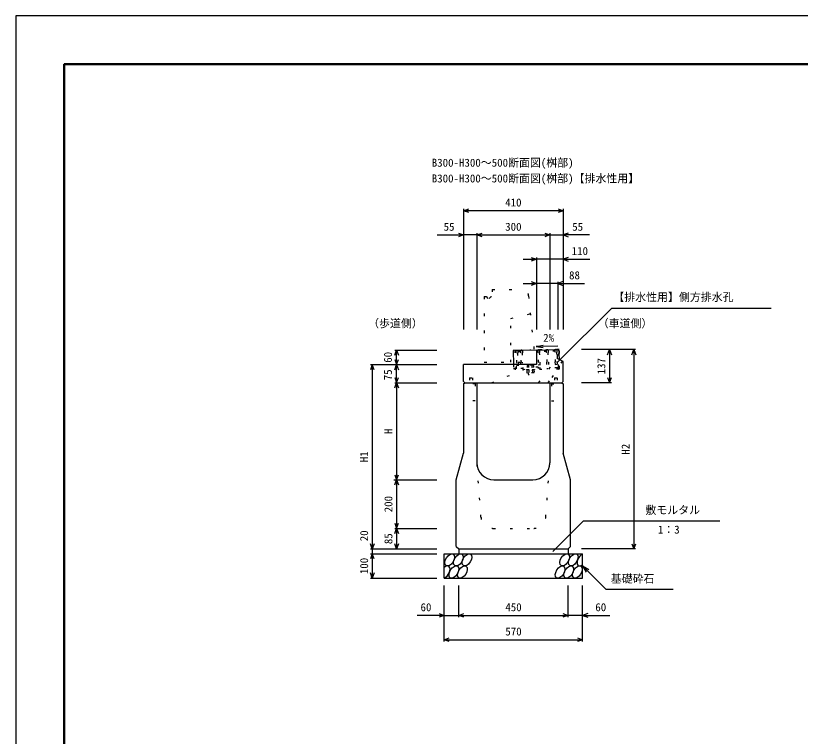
# Model space of a CAD drawing. Units: millimetres, scale not verified. Extents: x -12600 to 12600, y -5940 to 5940.
# Drawn here: x -12600 to -9368, y -2970 to 0 of the extents above; entities that cross this region are included whole.
import ezdxf
from ezdxf.enums import TextEntityAlignment as Align

# ---------------------------------------------------------------- set-up
doc = ezdxf.new("R2010")
doc.units = ezdxf.units.MM
doc.header["$LTSCALE"] = 40
doc.linetypes.add('DOTTED', pattern=[1.75, 0.25, -1.5])
for name, color, linetype, lineweight in [('0-0_DIM', 7, 'Continuous', 25), ('0-1_Defpoints', 5, 'Continuous', 25), ('0-2_HATCH', 6, 'DOTTED', 25), ('0-5_OUTLINE', 3, 'Continuous', 25), ('0-6_OUTLINE2', 4, 'DOTTED', 25), ('0-7_TXT', 7, 'Continuous', 25), ('0-8_WAKU', 3, 'Continuous', 25)]:
    doc.layers.add(name, color=color, linetype=linetype, lineweight=lineweight)
doc.styles.add('ＭＳ ゴシック', font='')
doc.styles.get('ＭＳ ゴシック').set_extended_font_data('MS Gothic')

msp = doc.modelspace()

# ---------------------------------------------------------------- linework, layer by layer
at = {"layer": '0-0_DIM'}
for p, q in [((-10755, -796.3), (-10755, -1292.94)), ((-10345, -803.8), (-10755, -803.8)), ((-10345, -796.3), (-10345, -1292.94)), ((-10863.38, -903.8), (-10755, -903.8)), ((-10700, -903.8), (-10755, -903.8)), ((-10700, -896.3), (-10700, -1292.94)), ((-10700, -903.8), (-10400, -903.8)), ((-10400, -896.3), (-10400, -1292.94)), ((-10400, -903.8), (-10345, -903.8)), ((-10236.62, -903.8), (-10345, -903.8)), ((-10455, -996.3), (-10455, -1292.94)), ((-10510, -1003.8), (-10455, -1003.8)), ((-10345, -1003.8), (-10455, -1003.8)), ((-10345, -1003.8), (-10235, -1003.8)), ((-10367, -1096.3), (-10367, -1292.94)), ((-10510, -1103.8), (-10455, -1103.8)), ((-10367, -1103.8), (-10455, -1103.8)), ((-10367, -1103.8), (-10257, -1103.8)), ((-10366.54, -1427.09), (-10144.4, -1204.95)), ((-10144.4, -1204.95), (-9488.5, -1204.95)), ((-11038.5, -1377.94), (-10866, -1377.94)), ((-11031, -1437.94), (-11031, -1377.94)), ((-10046.5, -1375.94), (-10269, -1375.94)), ((-10154, -1375.94), (-10154, -1512.94)), ((-10054, -1375.94), (-10054, -2197.94)), ((-11138.5, -1437.94), (-10866, -1437.94)), ((-11131, -1437.94), (-11131, -2197.94)), ((-11031, -1512.94), (-11031, -1437.94)), ((-11038.5, -1512.94), (-10866, -1512.94)), ((-10146.5, -1512.94), (-10269, -1512.94)), ((-11041.75, -1912.94), (-10869.25, -1912.94)), ((-11038.5, -1912.94), (-10866, -1912.94)), ((-10387.89, -2208.75), (-10261.66, -2082.52)), ((-10261.66, -2082.52), (-9700.19, -2082.52)), ((-11038.5, -2112.94), (-10866, -2112.94)), ((-11031, -2112.94), (-11031, -2197.94)), ((-11138.5, -2197.94), (-10866, -2197.94)), ((-11138.5, -2217.94), (-10866, -2217.94)), ((-11131, -2197.94), (-11131, -2217.94)), ((-11131, -2217.94), (-11131, -2317.94)), ((-10046.5, -2197.94), (-10269, -2197.94)), ((-10265, -2267.94), (-10169.24, -2363.7)), ((-10265, -2267.94), (-10239.02, -2282.94)), ((-10265, -2267.94), (-10250, -2293.92)), ((-11138.5, -2317.94), (-10866, -2317.94)), ((-10835, -2579.31), (-10835, -2347.94)), ((-10775, -2479.31), (-10775, -2347.94)), ((-10325, -2479.31), (-10325, -2347.94)), ((-10265, -2579.31), (-10265, -2347.94)), ((-10169.24, -2363.7), (-9891.69, -2363.7)), ((-10835, -2471.81), (-10946.79, -2471.81)), ((-10835, -2471.81), (-10775, -2471.81)), ((-10775, -2471.81), (-10325, -2471.81)), ((-10265, -2471.81), (-10325, -2471.81)), ((-10265, -2471.81), (-10153.21, -2471.81)), ((-10835, -2571.81), (-10265, -2571.81))]:
    msp.add_line(p, q, dxfattribs=at)
for points in [[(-10733.86, -811.5), (-10755, -803.8), (-10733.86, -796.11)], [(-10366.14, -796.11), (-10345, -803.8), (-10366.14, -811.5)], [(-10776.14, -896.11), (-10755, -903.8), (-10776.14, -911.5)], [(-10678.86, -911.5), (-10700, -903.8), (-10678.86, -896.11)], [(-10421.14, -896.11), (-10400, -903.8), (-10421.14, -911.5)], [(-10323.86, -896.11), (-10345, -903.8), (-10323.86, -911.5)], [(-10476.14, -996.11), (-10455, -1003.8), (-10476.14, -1011.5)], [(-10323.86, -996.11), (-10345, -1003.8), (-10323.86, -1011.5)], [(-10476.14, -1096.11), (-10455, -1103.8), (-10476.14, -1111.5)], [(-10345.86, -1096.11), (-10367, -1103.8), (-10345.86, -1111.5)], [(-11038.7, -1399.09), (-11031, -1377.94), (-11023.3, -1399.09)], [(-10161.7, -1397.09), (-10154, -1375.94), (-10146.3, -1397.09)], [(-10061.7, -1397.09), (-10054, -1375.94), (-10046.3, -1397.09)], [(-11038.7, -1416.8), (-11031, -1437.94), (-11023.3, -1416.8)], [(-11123.3, -1459.09), (-11131, -1437.94), (-11138.7, -1459.09)], [(-11038.7, -1459.09), (-11031, -1437.94), (-11023.3, -1459.09)], [(-11038.7, -1491.8), (-11031, -1512.94), (-11023.3, -1491.8)], [(-11038.7, -1534.09), (-11031, -1512.94), (-11023.3, -1534.09)], [(-11031, -1512.94), (-11031, -1912.94), (-11031, -2112.94)], [(-10161.7, -1491.8), (-10154, -1512.94), (-10146.3, -1491.8)], [(-11038.7, -1891.8), (-11031, -1912.94), (-11023.3, -1891.8)], [(-11038.7, -1934.09), (-11031, -1912.94), (-11023.3, -1934.09)], [(-11038.7, -2091.8), (-11031, -2112.94), (-11023.3, -2091.8)], [(-11038.7, -2134.09), (-11031, -2112.94), (-11023.3, -2134.09)], [(-11123.3, -2176.8), (-11131, -2197.94), (-11138.7, -2176.8)], [(-11023.3, -2176.8), (-11031, -2197.94), (-11038.7, -2176.8)], [(-10061.7, -2176.8), (-10054, -2197.94), (-10046.3, -2176.8)], [(-11123.3, -2239.09), (-11131, -2217.94), (-11138.7, -2239.09)], [(-11123.3, -2296.8), (-11131, -2317.94), (-11138.7, -2296.8)], [(-10856.14, -2464.11), (-10835, -2471.81), (-10856.14, -2479.5)], [(-10753.86, -2479.5), (-10775, -2471.81), (-10753.86, -2464.11)], [(-10346.14, -2464.11), (-10325, -2471.81), (-10346.14, -2479.5)], [(-10243.86, -2464.11), (-10265, -2471.81), (-10243.86, -2479.5)], [(-10813.86, -2579.5), (-10835, -2571.81), (-10813.86, -2564.11)], [(-10286.14, -2564.11), (-10265, -2571.81), (-10286.14, -2579.5)]]:
    msp.add_lwpolyline(points, dxfattribs=at)
at = {"layer": '0-1_Defpoints'}
msp.add_lwpolyline([(-12600, -5940), (-4200, -5940), (-4200, 0), (-12600, 0)], close=True, dxfattribs=at)
at = {"layer": '0-2_HATCH'}
for p, q in [((-10540.76, -1459.59), (-10542.28, -1379.6)), ((-10371.31, -1376.85), (-10538.28, -1380.03)), ((-10519.61, -1379.67), (-10531.23, -1382.37)), ((-10519.5, -1385.67), (-10531.16, -1385.89)), ((-10512.61, -1379.54), (-10511.19, -1454.53)), ((-10361.32, -1376.16), (-10455, -1377.94)), ((-10448.96, -1378.33), (-10447.53, -1453.31)), ((-10413.63, -1377.65), (-10441.85, -1384.19)), ((-10413.52, -1383.65), (-10441.85, -1384.19)), ((-10378.31, -1376.98), (-10406.52, -1383.52)), ((-10378.19, -1382.98), (-10406.52, -1383.52)), ((-10364.46, -1447.23), (-10365.82, -1376.24)), ((-10361, -1392.85), (-10361.32, -1376.16)), ((-10359.85, -1453.14), (-10360.53, -1417.77)), ((-10368.88, -1451.82), (-10540.85, -1455.09)), ((-10536.85, -1455.01), (-10537.32, -1430.02)), ((-10537.13, -1440.02), (-10511.47, -1439.53)), ((-10447.62, -1448.81), (-10511.27, -1450.03)), ((-10490, -1440.26), (-10492.46, -1442.19)), ((-10492.3, -1449.69), (-10492.46, -1442.19)), ((-10466.06, -1449.15), (-10492.3, -1449.69)), ((-10492.06, -1441.84), (-10490, -1440.26)), ((-10468.75, -1439.82), (-10490, -1440.26)), ((-10486.06, -1449.56), (-10486.21, -1442.06)), ((-10472.31, -1449.27), (-10472.46, -1441.78)), ((-10466.63, -1441.31), (-10468.75, -1439.82)), ((-10466.06, -1449.15), (-10466.21, -1441.65)), ((-10447.82, -1438.32), (-10370.16, -1436.84)), ((-10410.87, -1452.62), (-10410.78, -1457.11)), ((-10370.35, -1426.84), (-10369.88, -1451.83)), ((-10362.79, -1456.2), (-10540.76, -1459.59)), ((-10495.54, -1458.73), (-10462.54, -1458.1)), ((-10492.63, -1472.68), (-10492.86, -1460.18)), ((-10464.92, -1472.15), (-10492.63, -1472.68)), ((-10485.94, -1460.05), (-10485.7, -1472.54)), ((-10472.08, -1459.78), (-10471.85, -1472.28)), ((-10465.16, -1459.65), (-10464.92, -1472.15)), ((-10462.54, -1458.1), (-10462.51, -1459.6))]:
    msp.add_line(p, q, dxfattribs=at)
at = {"layer": '0-2_HATCH', "linetype": 'Continuous'}
msp.add_line((-10360.53, -1417.77), (-10361, -1392.85), dxfattribs=at)
msp.add_lwpolyline([(-10455, -1377.94), (-10551.28, -1379.78), (-10550.18, -1437.94)], dxfattribs=at)
at = {"layer": '0-2_HATCH'}
for points in [[(-10537.32, -1430.02), (-10535.82, -1429.99), (-10536.59, -1390), (-10538.09, -1390.03), (-10538.28, -1380.03)], [(-10532.78, -1379.92), (-10533.29, -1379.23), (-10536.29, -1379.29), (-10536.78, -1380)], [(-10531.28, -1379.89), (-10531.09, -1389.89), (-10532.59, -1389.92), (-10531.82, -1429.91), (-10530.33, -1429.89), (-10530.13, -1439.88)], [(-10518.47, -1439.66), (-10518.66, -1429.66), (-10517.16, -1429.64), (-10517.92, -1389.64), (-10519.42, -1389.67), (-10519.61, -1379.67)], [(-10514.11, -1379.57), (-10514.63, -1378.88), (-10517.63, -1378.93), (-10518.11, -1379.64)], [(-10512.42, -1389.54), (-10513.92, -1389.57), (-10513.16, -1429.56), (-10511.66, -1429.53)], [(-10478.79, -1378.9), (-10479.3, -1378.2), (-10482.3, -1378.26), (-10482.79, -1378.97)], [(-10448.01, -1428.32), (-10446.51, -1428.29), (-10447.27, -1388.3), (-10448.77, -1388.33)], [(-10443.46, -1378.22), (-10443.97, -1377.53), (-10446.97, -1377.59), (-10447.46, -1378.3)], [(-10441.96, -1378.19), (-10441.77, -1388.19), (-10443.27, -1388.22), (-10442.51, -1428.21), (-10441.01, -1428.18), (-10440.82, -1438.18)], [(-10412.49, -1437.64), (-10412.68, -1427.65), (-10411.18, -1427.62), (-10411.94, -1387.62), (-10413.44, -1387.65), (-10413.63, -1377.65)], [(-10408.13, -1377.55), (-10408.65, -1376.86), (-10411.65, -1376.92), (-10412.13, -1377.63)], [(-10406.63, -1377.52), (-10406.44, -1387.52), (-10407.94, -1387.55), (-10407.18, -1427.54), (-10405.68, -1427.51), (-10405.49, -1437.51)], [(-10377.16, -1436.97), (-10377.35, -1426.97), (-10375.85, -1426.94), (-10376.61, -1386.95), (-10378.11, -1386.98), (-10378.31, -1376.98)], [(-10372.81, -1376.88), (-10373.32, -1376.19), (-10376.32, -1376.24), (-10376.81, -1376.95)], [(-10371.31, -1376.85), (-10371.12, -1386.85), (-10372.62, -1386.87), (-10371.85, -1426.87), (-10370.35, -1426.84)], [(-10550.18, -1437.94), (-10549.85, -1454.76), (-10540.86, -1454.59)], [(-10462.51, -1459.6), (-10495.51, -1460.23), (-10495.54, -1458.73)]]:
    msp.add_lwpolyline(points, dxfattribs=at)
for centre, radius, start, end in [((-10489.27, -1445.4), 4.53, 47.57461, 134.78335), ((-10478.96, -1460.2), 19.53, 70.56972, 111.78823), ((-10469.27, -1444.99), 4.53, 47.57461, 134.78335), ((-10368.96, -1447.32), 4.5, 271.09113, 1.09113), ((-10362.85, -1453.2), 3, 271.09113, 1.09113), ((-10478.77, -1472.41), 11, 181.09113, 1.09113)]:
    msp.add_arc(centre, radius, start, end, dxfattribs=at)
at = {"layer": '0-2_HATCH', "linetype": 'Continuous'}
for centre in [(-10812.11, -2242.94), (-10776.63, -2242.94), (-10741.16, -2242.94), (-10338.95, -2242.94), (-10303.48, -2242.94), (-10795.23, -2292.94), (-10759.75, -2292.94), (-10357.55, -2292.94), (-10322.07, -2292.94), (-10286.59, -2292.94)]:
    msp.add_ellipse(centre, major_axis=(14.54, 23.54), ratio=0.5792, dxfattribs=at)
for centre, start_param, end_param in [((-10268, -2242.94), 0.6666252, 4.1103269), ((-10830.7, -2292.94), 3.7419964, 7.318141)]:
    msp.add_ellipse(centre, major_axis=(14.54, 23.54), ratio=0.5792, start_param=start_param, end_param=end_param, dxfattribs=at)
at = {"layer": '0-5_OUTLINE', "linetype": 'DOTTED'}
for p, q in [((-10637, -1127.94), (-10640, -1157.94)), ((-10637, -1127.94), (-10517.15, -1127.94)), ((-10670, -1157.94), (-10670, -1427.94)), ((-10642, -1157.94), (-10652, -1167.94)), ((-10642, -1157.94), (-10640, -1157.94)), ((-10487.3, -1154.96), (-10460, -1427.94)), ((-10670, -1427.94), (-10460, -1427.94))]:
    msp.add_line(p, q, dxfattribs=at)
at = {"layer": '0-5_OUTLINE'}
for p, q in [((-10455, -1377.94), (-10366.86, -1376.26)), ((-10455, -1377.94), (-10455, -1437.94)), ((-10366.86, -1376.26), (-10361, -1382)), ((-10361, -1382), (-10361, -1392.85)), ((-10370, -1402.85), (-10361, -1392.85)), ((-10370, -1402.85), (-10370, -1412.85)), ((-10345, -1425.85), (-10370, -1412.85)), ((-10755, -1507.94), (-10755, -1437.94)), ((-10455, -1437.94), (-10755, -1437.94)), ((-10345, -1507.94), (-10345, -1425.85)), ((-10755, -1507.94), (-10750, -1512.94)), ((-10755, -1517.94), (-10755, -1802.94)), ((-10700, -1512.94), (-10700, -1842.94)), ((-10400, -1512.94), (-10400, -1842.94)), ((-10350, -1512.94), (-10345, -1507.94)), ((-10350, -1512.94), (-10345, -1517.94)), ((-10345, -1517.94), (-10345, -1802.94)), ((-10785, -1912.94), (-10755, -1802.94)), ((-10315, -1912.94), (-10345, -1802.94)), ((-10785, -2187.94), (-10785, -1912.94)), ((-10630, -1912.94), (-10470, -1912.94)), ((-10315, -2187.94), (-10315, -1912.94)), ((-10785, -2187.94), (-10775, -2197.94)), ((-10325, -2197.94), (-10315, -2187.94)), ((-10835, -2217.94), (-10265, -2217.94)), ((-10835, -2317.94), (-10835, -2217.94)), ((-10775, -2197.94), (-10325, -2197.94)), ((-10775, -2197.94), (-10775, -2217.94)), ((-10325, -2197.94), (-10325, -2217.94)), ((-10265, -2317.94), (-10265, -2217.94)), ((-10835, -2317.94), (-10265, -2317.94))]:
    msp.add_line(p, q, dxfattribs=at)
at = {"layer": '0-5_OUTLINE', "linetype": 'DOTTED'}
msp.add_lwpolyline([(-10670, -1157.94), (-10662, -1157.94), (-10652, -1167.94)], dxfattribs=at)
at = {"layer": '0-5_OUTLINE'}
msp.add_lwpolyline([(-10755, -1517.94), (-10750, -1512.94), (-10350, -1512.94)], dxfattribs=at)
at = {"layer": '0-5_OUTLINE', "linetype": 'DOTTED'}
msp.add_arc((-10517.15, -1157.94), 30, 5.71059, 90, dxfattribs=at)
at = {"layer": '0-5_OUTLINE'}
for centre, start, end in [((-10630, -1842.94), 180, 270), ((-10470, -1842.94), 270, 0)]:
    msp.add_arc(centre, 70, start, end, dxfattribs=at)
at = {"layer": '0-6_OUTLINE2'}
for p, q in [((-10446.21, -1512.79), (-10370, -1412.85)), ((-10407.2, -1512.94), (-10359.88, -1451.64)), ((-10348.67, -1423.94), (-10405.81, -1512.79)), ((-10640.12, -1512.94), (-10508.77, -1458.98)), ((-10707, -1517.44), (-10754.5, -1517.44)), ((-10731, -1492.44), (-10719, -1492.44)), ((-10731, -1492.44), (-10731, -1517.44)), ((-10719, -1492.44), (-10719, -1517.44)), ((-10393, -1517.44), (-10345.5, -1517.44)), ((-10381, -1492.44), (-10369, -1492.44)), ((-10381, -1492.44), (-10381, -1517.44)), ((-10369, -1492.44), (-10369, -1517.44)), ((-10683.43, -2066.64), (-10700, -1842.94)), ((-10416.57, -2066.64), (-10400, -1842.94)), ((-10633.57, -2112.94), (-10466.43, -2112.94))]:
    msp.add_line(p, q, dxfattribs=at)
for points in [[(-10560, -1427.94), (-10560, -1248.16), (-10480.39, -1228.03)], [(-10707, -1517.44), (-10707, -1587.94), (-10755, -1587.94)], [(-10393, -1517.44), (-10393, -1587.94), (-10345, -1587.94)]]:
    msp.add_lwpolyline(points, dxfattribs=at)
for centre, start, end in [((-10633.57, -2062.94), 184.23639, 270), ((-10466.43, -2062.94), 270, 355.76361)]:
    msp.add_arc(centre, 50, start, end, dxfattribs=at)
at = {"layer": '0-7_TXT'}
msp.add_line((-10456.83, -1363.34), (-10427.19, -1367.99), dxfattribs=at)
msp.add_lwpolyline([(-10366.41, -1361.62), (-10456.83, -1363.34), (-10427.39, -1357.57)], dxfattribs=at)
at = {"layer": '0-8_WAKU', "lineweight": 50}
msp.add_lwpolyline([(-12400, -5740), (-4400, -5740), (-4400, -200), (-12400, -200)], close=True, dxfattribs=at)

# ---------------------------------------------------------------- texts
at = {"layer": '0-0_DIM', "style": 'ＭＳ ゴシック'}
for s, p in [('410', (-10583.75, -796.3)), ('55', (-10837.34, -896.3)), ('300', (-10583.75, -896.3)), ('55', (-10307.66, -896.3)), ('110', (-10309.93, -996.3)), ('88', (-10320.68, -1096.3)), ('【排水性用】側方排水孔', (-10138.21, -1186.21)), ('（歩道側）', (-11148.39, -1294.65)), ('（車道側）', (-10202.57, -1294.65)), ('敷モルタル', (-10006.06, -2063.78)), ('1：3', (-9955.06, -2144.47)), ('基礎砕石', (-10148.68, -2346.53)), ('60', (-10932.5, -2464.31)), ('450', (-10583.22, -2464.31)), ('60', (-10212.5, -2464.31)), ('570', (-10583.22, -2564.31))]:
    msp.add_text(s, height=32.99, dxfattribs=at).set_placement(p, align=Align.BOTTOM_LEFT)
for s, p in [('60', (-11040.34, -1430.44)), ('137', (-10161.5, -1478.19)), ('75', (-11040.34, -1502.59)), ('H', (-11038.5, -1724.19)), ('H2', (-10061.5, -1809.44)), ('H1', (-11138.5, -1840.44)), ('200', (-11038.5, -2046.69)), ('20', (-11138.5, -2166.13)), ('85', (-11038.5, -2177.94)), ('100', (-11138.5, -2301.69))]:
    msp.add_text(s, height=32.99, rotation=90, dxfattribs=at).set_placement(p, align=Align.BOTTOM_LEFT)
at = {"layer": '0-7_TXT', "style": 'ＭＳ ゴシック'}
for s, p in [('B300-H300～500断面図(桝部)', (-10886.24, -632.34)), ('B300-H300～500断面図(桝部)【排水性用】', (-10886.24, -697.21)), ('2%', (-10427.26, -1354.01))]:
    msp.add_text(s, height=32.99, dxfattribs=at).set_placement(p, align=Align.BOTTOM_LEFT)

doc.saveas('drawing.dxf')
